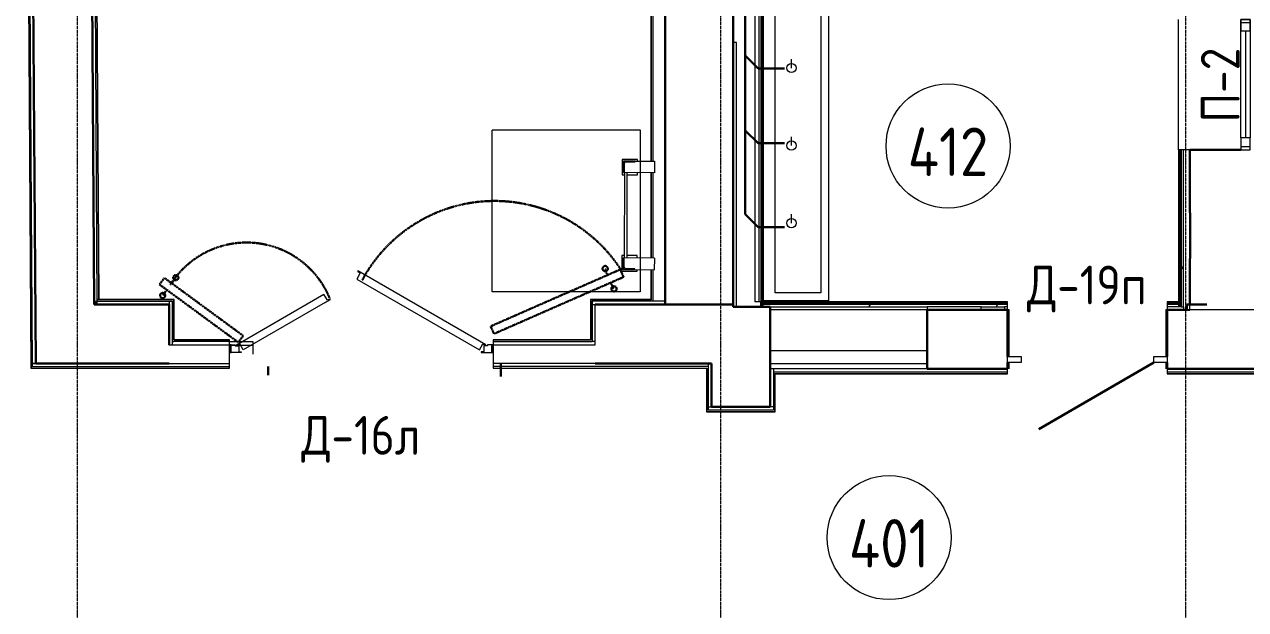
# Model space of a CAD drawing. Header units: millimetres. Extents: x -10178924 to 11692288, y -947381 to 58396.
# Drawn here: x 2657 to 10535, y -362268 to -358496 of the extents above; entities that cross this region are included whole.
import ezdxf

# ---------------------------------------------------------------- set-up
doc = ezdxf.new("R2010")
doc.units = ezdxf.units.MM
for name, pattern in [('ADSK_Линия сетки', [25, 20, -2.5, 0, -2.5]), ('ADSK_Штрих_ш3 п1_5', [4.5, 3, -1.5]), ('ADSK_Штриховая_ш3 п1_5', [4.5, 3, -1.5])]:
    doc.linetypes.add(name, pattern=pattern)
for name, color, linetype, lineweight in [('!К1', 32, 'Continuous', 30), ('_ Окна', 7, 'Continuous', 9), ('Аннотация', 7, 'Continuous', 18), ('Двери', 7, 'Continuous', 9), ('Марки дверей', 7, 'Continuous', 20), ('Марки окон', 7, 'Continuous', 20), ('Оборудование', 7, 'Continuous', 18), ('Окна', 7, 'Continuous', 9), ('Оси', 253, 'Continuous', 9), ('Перекрытие', 7, 'Continuous', 18), ('Сантехника', 7, 'Continuous', 18), ('Стены внутренние', 7, 'Continuous', 18), ('Стены несущие', 7, 'Continuous', 30), ('Стены отделка', 7, 'Continuous', 30), ('Стены перегородки', 7, 'Continuous', 30), ('Стены штриховка', 7, 'Continuous', 9), ('ШТРИХОВКА', 252, 'Continuous', 15)]:
    doc.layers.add(name, color=color, linetype=linetype, lineweight=lineweight)
doc.layers.add('Линии', color=7, linetype='Continuous', lineweight=9, true_color=0x00a600)
doc.styles.add('GOST Common', font='GOST_Common.ttf', dxfattribs={"width": 0.9, "height": 350})
doc.styles.add('GOST Common_2', font='GOST_Common.ttf', dxfattribs={"width": 0.9, "height": 250})
pattern_1 = [(0, (-6e-11, -248271.14), (406.4, 101.6), [33.528, -271.272, 33.528, -271.272, -1625.6]), (0, (-6e-11, -248271.14), (406.4, 101.6), [-609.6, 33.528, -576.072, 33.528, -271.272, -711.2]), (0, (-6e-11, -248271.14), (406.4, 101.6), [-1524, 33.528, -169.672, 33.528, -474.472]), (120, (152.4, -248220.34), (-291.1882, 301.15272), [33.528, -271.272, 33.528, -271.272, -1625.6]), (120, (152.4, -248220.34), (-291.1882, 301.15272), [-609.6, 33.528, -576.072, 33.528, -271.272, -711.2]), (120, (152.4, -248220.34), (-291.1882, 301.15272), [-1524, 33.528, -169.672, 33.528, -474.472]), (240, (203.2, -248017.14), (-115.2118, -402.75272), [33.528, -271.272, 33.528, -271.272, -1625.6]), (240, (203.2, -248017.14), (-115.2118, -402.75272), [-609.6, 33.528, -576.072, 33.528, -271.272, -711.2]), (240, (203.2, -248017.14), (-115.2118, -402.75272), [-1524, 33.528, -169.672, 33.528, -474.472])]

# ---------------------------------------------------------------- blocks, each defined once
blk = doc.blocks.new('dver-dpo-230 _1_ - 1700х2300Н ост алюм EIWS30 Д-16л-3687090-План 4-го этажа')
at = {"layer": 'Двери'}
for p, q in [((-6.3, 522.6), (-28.8, 483.6)), ((-28.8, 483.6), (761.9, 27.1)), ((-21.3, 536.5), (-23.6, 532.6)), ((-23.6, 532.6), (-6.3, 522.6)), ((804, 60), (-21.3, 536.5)), ((-804, 60), (-241.1, 385)), ((-233.7, 332.1), (-761.9, 27.1)), ((-241.1, 385), (-238.8, 381.1)), ((-218.8, 346.5), (-238.8, 381.1)), ((-233.7, 332.1), (-199, 352.1)), ((-201.5, 356.5), (-218.8, 346.5)), ((-199, 352.1), (-201.5, 356.5)), ((-850, 10), (-850, 60)), ((-850, 60), (-813.8, 60)), ((-840, 60), (-850, 60)), ((-850, 60), (-850, 10)), ((-773.8, 10), (-850, 10)), ((-850, 10), (-840, 10)), ((-840, 10), (-840, 60)), ((-813.8, 60), (-813.8, 54.6)), ((-811.3, 52), (-790, 52)), ((-801.8, 56.1), (-804, 60)), ((-784.4, 66.1), (-801.8, 56.1)), ((-790, 52), (-790, 16.5)), ((-787.5, 14), (-773.8, 14)), ((-761.9, 27.1), (-784.4, 66.1)), ((-773.8, 14), (-773.8, 10)), ((761.9, 27.1), (784.4, 66.1)), ((773.8, 14), (773.8, 10)), ((787.5, 14), (773.8, 14)), ((773.8, 10), (850, 10)), ((784.4, 66.1), (801.7, 56.1)), ((790, 52), (790, 16.5)), ((811.3, 52), (790, 52)), ((801.7, 56.1), (804, 60)), ((813.8, 60), (813.8, 54.6)), ((850, 60), (813.8, 60)), ((850, 60), (840, 60)), ((840, 60), (840, 10)), ((840, 10), (850, 10)), ((850, 10), (850, 60)), ((850, 10), (850, 60))]:
    blk.add_line(p, q, dxfattribs=at)
for centre, radius, start, end in [((-811.3, 54.6), 2.52, 180, 270), ((-787.5, 16.5), 2.5, 180, 270), ((787.5, 16.5), 2.5, 270, 360), ((811.3, 54.6), 2.52, 270, 0)]:
    blk.add_arc(centre, radius, start, end, dxfattribs=at)
blk = doc.blocks.new('АС_Дверь_Однопольная_Алюминиевая - 1030х2200 алюм ост с мат_плёнкой Д19п-4650632-План 4-го этажа')
at = {"layer": 'Двери'}
for p, q in [((-390, -110), (-303, -110)), ((-390, -150), (-390, -110)), ((-303, -150), (-390, -150)), ((-303, -110), (-303, -150)), ((553, -110), (640, -110)), ((553, -150), (553, -110)), ((640, -150), (553, -150)), ((640, -110), (640, -150))]:
    blk.add_line(p, q, dxfattribs=at)
at = {"layer": 'Двери', "lineweight": 30}
blk.add_line((553, -150), (-188.3, -578), dxfattribs=at)
blk = doc.blocks.new('ADSK_Умывальник с 3 смесителемями - Умывальник-1755934-План 4-го этажа')
at = {"layer": 'Сантехника'}
for p, q in [((-1000, -420), (-1000, 0)), ((-1000, 0), (1000, 0)), ((1000, 0), (1000, -420)), ((-950, -370), (-950, -75)), ((-950, -75), (950, -75)), ((950, -75), (950, -370)), ((-500, -180), (-443, -180)), ((0, -180), (57, -180)), ((500, -180), (557, -180)), ((950, -370), (-950, -370)), ((1000, -420), (-1000, -420))]:
    blk.add_line(p, q, dxfattribs=at)
for centre in [(-500, -180), (0, -180), (500, -180)]:
    blk.add_circle(centre, 30, dxfattribs=at)
blk = doc.blocks.new('Стремянка - серия 1_450_3-7_94 - Стремянка СГ-30 2-1906791-План 4-го этажа')
at = {"layer": 'Оборудование'}
for p, q in [((90, 50), (-10, 50)), ((-10, 50), (-10, -50)), ((0, 40), (75, 40)), ((0, 40), (0, -160)), ((0, 40), (0, -35)), ((75, 40), (0, 40)), ((6, -32), (6, 25)), ((15, 34), (72, 34)), ((75, -160), (75, 40)), ((75, 37), (75, 40)), ((625, 34), (75, 34)), ((75, 16), (625, 16)), ((90, 34), (90, 50)), ((90, -50), (90, 16)), ((610, 50), (610, 34)), ((710, 50), (610, 50)), ((610, 16), (610, -50)), ((625, 40), (700, 40)), ((625, -160), (625, 40)), ((700, 40), (625, 40)), ((625, 40), (625, 37)), ((628, 34), (685, 34)), ((694, 25), (694, -32)), ((700, 40), (700, -160)), ((700, -35), (700, 40)), ((710, -50), (710, 50)), ((-10, -50), (0, -50)), ((0, -35), (3, -35)), ((75, -50), (90, -50)), ((610, -50), (625, -50)), ((697, -35), (700, -35)), ((700, -50), (710, -50)), ((75, -160), (0, -160)), ((700, -160), (625, -160))]:
    blk.add_line(p, q, dxfattribs=at)
for centre, radius, start, end in [((15, 25), 9, 90, 180), ((72, 37), 3, 270, 360), ((628, 37), 3, 180, 270), ((685, 25), 9, 0, 90), ((3, -32), 3, 270, 0), ((697, -32), 3, 180, 270)]:
    blk.add_arc(centre, radius, start, end, dxfattribs=at)
blk = doc.blocks.new('окна_rehau_однопольное_фрамуга_сверху - 800х2240 _нов_ ОК-3_-4264339-План 4-го этажа')
at = {"layer": '_ Окна', "lineweight": 18}
for p, q in [((-420, 75), (-420, 135)), ((-420, 135), (-344, 135)), ((-344, 135), (-344, 75)), ((344, 135), (344, 75)), ((420, 135), (344, 135)), ((420, 75), (420, 135)), ((-344, 75), (-420, 75)), ((344, 75), (420, 75))]:
    blk.add_line(p, q, dxfattribs=at)
at = {"layer": '_ Окна'}
for p, q in [((-400, 75), (-400, 135)), ((-344, 105), (344, 105)), ((400, 75), (400, 135))]:
    blk.add_line(p, q, dxfattribs=at)
at = {"layer": 'Окна'}
for p, q in [((-420, 135), (-420, 75)), ((-344, 135), (-420, 135)), ((-344, 135), (344, 135)), ((420, 135), (344, 135)), ((420, 75), (420, 135)), ((-420, 75), (-344, 75)), ((344, 75), (-344, 75)), ((344, 75), (420, 75))]:
    blk.add_line(p, q, dxfattribs=at)
blk = doc.blocks.new('оси')
at = {"layer": 'Оси', "linetype": 'ADSK_Линия сетки'}
for p, q in [((9500, -2196.5), (9500, 46378)), ((13650, -2196.5), (13650, 23921.3)), ((16650, -2196.5), (16650, 23921.3))]:
    blk.add_line(p, q, dxfattribs=at)
blk = doc.blocks.new('4 этаж')
at = {"layer": 'Стены внутренние', "lineweight": 9}
h = blk.add_hatch(dxfattribs=at)
h.set_pattern_fill('FP_4', color=256, style=0, pattern_type=2)
h.set_pattern_definition(pattern_1)
h.paths.add_polyline_path([(10135, -235622.9), (10135, -234610.1), (10120, -234611.1), (10120, -235622.9)])
h.paths.add_polyline_path([(10120, -233770.1), (10135, -233770.1), (10135, -228875.6), (10120, -228875.6), (10120, -233561)])
h = blk.add_hatch(dxfattribs=at)
h.set_pattern_fill('FP_4', color=256, style=0, pattern_type=2)
h.set_pattern_definition(pattern_1)
h.paths.add_polyline_path([(8980, -235622.9), (8999.6, -235622.9), (8999.6, -235607.9), (7410, -235607.9), (7410, -235622.4), (8830, -235622.9)])
h.paths.add_polyline_path([(10102, -235622.9), (10102, -235607.9), (10029.6, -235607.9), (10029.6, -235622.9)])
at = {"layer": 'Линии', "color": 7, "linetype": 'ADSK_Штрих_ш3 п1_5'}
for p, q in [((5674.6, -234481.1), (6629.6, -234481.1)), ((5674.6, -235526.1), (5674.6, -234481.1)), ((6629.6, -234481.1), (6629.6, -235526.1)), ((6629.6, -235526.1), (5674.6, -235526.1))]:
    blk.add_line(p, q, dxfattribs=at)
at = {"layer": 'Линии', "color": 7, "linetype": 'ADSK_Штриховая_ш3 п1_5', "lineweight": 30}
for p, q in [((5664.9, -235748.3), (6500.6, -235382.3)), ((6416.8, -235419.6), (6403.6, -235376.6)), ((6500.6, -235382.3), (6522.5, -235430.6)), ((3559.9, -235436.5), (3528.5, -235479.2)), ((4068.5, -235809.7), (3559.9, -235436.5)), ((3607, -235471.1), (3633.6, -235434.8)), ((6522.5, -235430.6), (5686.1, -235796.9)), ((6437.9, -235467.7), (6460.5, -235506.6)), ((3528.5, -235479.2), (4036.5, -235852)), ((3575.6, -235513.8), (3549, -235550.1)), ((5686.1, -235796.9), (5664.9, -235748.3)), ((4036.5, -235852), (4068.5, -235809.7)), ((4229.9, -236007.4), (4229.9, -236062.9)), ((5729.9, -235992.9), (5729.9, -236072.9))]:
    blk.add_line(p, q, dxfattribs=at)
at = {"layer": 'Линии', "color": 7}
for centre in [(8615.4, -234586.6), (8235.6, -237110.6)]:
    blk.add_circle(centre, 400, dxfattribs=at)
at = {"layer": 'Линии', "color": 7, "linetype": 'ADSK_Штриховая_ш3 п1_5', "lineweight": 30}
for centre in [(6403.6, -235376.6), (3633.6, -235434.8), (3549, -235550.1), (6460.5, -235506.6)]:
    blk.add_circle(centre, 17, dxfattribs=at)
for centre, radius, start, end in [((5690.5, -235910.6), 970.1, 33.07996, 151.71677), ((4090, -235788.6), 580, 22.76818, 148.02096)]:
    blk.add_arc(centre, radius, start, end, dxfattribs=at)
at = {"layer": 'Перекрытие'}
for p, q in [((8481.1, -235642.9), (7468.5, -235642.9)), ((9010, -235642.9), (8999.6, -235642.9)), ((9010, -235942.9), (9010, -235642.9)), ((10020, -235642.9), (10020, -235942.9)), ((10029.6, -235642.9), (10020, -235642.9)), ((3980, -235847.4), (4130, -235847.4)), ((4130, -235847.4), (4130, -235927.4)), ((4130, -235873.1), (3990, -235873.1)), ((9010, -236022.9), (9010, -235982.9)), ((10020, -235982.9), (10020, -236022.9))]:
    blk.add_line(p, q, dxfattribs=at)
at = {"layer": 'Стены внутренние'}
for p, q in [((10102, -234610.1), (10102, -233770.1)), ((7407, -235613.5), (7407, -235589.9)), ((7410, -235613.5), (7407, -235613.5))]:
    blk.add_line(p, q, dxfattribs=at)
at = {"layer": 'Стены внутренние', "color": 8, "true_color": 0x7f7f7f}
for p, q in [((3591.2, -235867.4), (3591.2, -235872.9)), ((3591.2, -235985.3), (3591.2, -235987.4))]:
    blk.add_line(p, q, dxfattribs=at)
at = {"layer": 'Стены несущие'}
for p, q in [((2680, -228283.4), (2729.7, -235987.4)), ((3107.3, -235607.4), (3060, -228283.4)), ((6790, -228248.6), (6790, -235607.4)), ((7230, -235622.4), (7230, -228248.6)), ((10175, -234610.1), (10175, -235017.6)), ((10505, -234610.1), (10175, -234610.1)), ((10176.5, -235017.6), (10175, -235607.6)), ((10175, -235017.6), (10176.5, -235017.6)), ((3591.2, -235607.4), (3107.3, -235607.4)), ((3591.2, -235867.4), (3591.2, -235607.4)), ((6339.6, -235607.4), (7230, -235607.4)), ((7468.5, -235622.4), (7230, -235622.4)), ((7468.5, -236267.4), (7468.5, -235622.4)), ((10156.6, -235607.9), (10156.6, -235642.9)), ((10286, -235607.9), (10156.6, -235607.9)), ((10175, -235607.6), (10286, -235607.9)), ((8999.6, -235642.9), (8481.1, -235642.9)), ((8481.1, -235642.9), (8481.1, -236022.9)), ((8999.6, -235942.9), (8999.6, -235642.9)), ((10156.6, -235642.9), (10029.6, -235642.9)), ((10029.6, -235642.9), (10029.6, -235942.9)), ((2729.7, -235987.4), (3591.2, -235987.4)), ((6339.6, -235987.4), (7088.5, -235987.4)), ((7088.5, -235987.4), (7088.5, -236267.4)), ((8999.6, -236022.9), (8481.1, -236022.9)), ((8999.6, -236022.9), (8999.6, -235982.9)), ((10029.6, -235982.9), (10029.6, -236022.9)), ((10596.6, -236022.9), (10029.6, -236022.9)), ((7088.5, -236267.4), (7468.5, -236267.4))]:
    blk.add_line(p, q, dxfattribs=at)
at = {"layer": 'Стены отделка', "lineweight": 9}
for p, q in [((3060, -228283.4), (3107.3, -235607.4)), ((3127.3, -235607.2), (3080, -228283.3)), ((2709.9, -236007.4), (2660.4, -228363.4)), ((2729.7, -235987.4), (2680.4, -228363.4)), ((3139.1, -235575.4), (3092.4, -228340.5)), ((6698, -228340.5), (6698, -234683.4)), ((6710, -228328.5), (6710, -234683.5)), ((2657, -229689.1), (2697.9, -236017.4)), ((7370, -233546), (7370, -235589.9)), ((7410, -235622.9), (7410, -233546)), ((7422, -235613.5), (7422, -233552)), ((7250, -233918.6), (7230, -233918.6)), ((7250, -235622.4), (7250, -233918.6)), ((10102, -234610.1), (10102, -235622.9)), ((10175, -234610.1), (10102, -234610.1)), ((10135, -234611.1), (10135, -234610.1)), ((6698, -234758.4), (6698, -235308.4)), ((6710, -234758.5), (6710, -235308.5)), ((10175, -235643.6), (10175, -235017.6)), ((6698, -235383.4), (6698, -235575.4)), ((6710, -235383.5), (6710, -235587.4)), ((3107.3, -235607.4), (3127.3, -235607.2)), ((3117.3, -235587.4), (3117.3, -235607.4)), ((3117.3, -235587.4), (3611.2, -235587.4)), ((3621.2, -235575.4), (3139.1, -235575.4)), ((3591.2, -235587.4), (3591.2, -235607.4)), ((3611.2, -235867.4), (3611.2, -235587.4)), ((3623.2, -235835.4), (3623.2, -235577.4)), ((6308, -235577.4), (6308, -235835.4)), ((6698, -235575.4), (6310, -235575.4)), ((6320, -235587.4), (6320, -235847.4)), ((6790, -235587.4), (6320, -235587.4)), ((6320, -235607.4), (6339.6, -235607.4)), ((6340, -235867.4), (6340, -235607.4)), ((8999.6, -235589.9), (7370, -235589.9)), ((7410, -235613.5), (7422, -235613.5)), ((7410, -235622.9), (8481.1, -235622.9)), ((8481.1, -235622.9), (8481.1, -235642.9)), ((8830, -235642.9), (8830, -235622.9)), ((8830, -235622.9), (8980, -235622.9)), ((8980, -235622.9), (8980, -235642.9)), ((8999.6, -235642.9), (8999.6, -235589.9)), ((10029.6, -235589.9), (10029.6, -235642.9)), ((10120, -235589.9), (10029.6, -235589.9)), ((10120, -235622.9), (10135, -235622.9)), ((10135, -235622.9), (10135, -235643.6)), ((10135, -235643.6), (10175, -235643.6)), ((3611.2, -235847.4), (3621.2, -235847.4)), ((3980, -235835.4), (3623.2, -235835.4)), ((3980, -235867.4), (3980, -235835.4)), ((6308, -235835.4), (5680, -235835.4)), ((5680, -235835.4), (5680, -235867.4)), ((5680, -235847.4), (5830, -235847.4)), ((5680, -235867.4), (5680, -235867.4)), ((6340, -235847.4), (6320, -235847.4)), ((2729.7, -235987.4), (2700, -235987.4)), ((2700, -235987.4), (2700, -236007.4)), ((2700, -236007.4), (2709.9, -236007.4)), ((2700, -236019.4), (3980, -236019.4)), ((2709.7, -235987.5), (2729.7, -235987.4)), ((3980, -236019.4), (3980, -235987.4)), ((5680, -235987.4), (5680, -236019.4)), ((5830, -236007.4), (5680, -236007.4)), ((5680, -236019.4), (7056.5, -236019.4)), ((7068.5, -236007.4), (7056.5, -236007.4)), ((7056.5, -236019.4), (7056.5, -236297.4)), ((7068.5, -235987.4), (7068.5, -236287.4)), ((7488.5, -236022.4), (7468.5, -236022.4)), ((7488.5, -236022.4), (7488.5, -236287.4)), ((8481.1, -236022.9), (7488.5, -236022.9)), ((8999.6, -236054.9), (8999.6, -236022.9)), ((10029.6, -236022.9), (10029.6, -236054.9)), ((7500.5, -236054.9), (8999.6, -236054.9)), ((7500.5, -236297.4), (7500.5, -236054.9)), ((10029.6, -236054.9), (10626.6, -236054.9)), ((7056.5, -236299.4), (7498.5, -236299.4)), ((7068.5, -236267.4), (7088.5, -236267.4)), ((7068.5, -236287.4), (7488.5, -236287.4)), ((7488.5, -236267.4), (7468.5, -236267.4))]:
    blk.add_line(p, q, dxfattribs=at)
at = {"layer": 'Стены перегородки', "lineweight": 18}
for p, q in [((3591.2, -235867.4), (3980, -235867.4)), ((3980, -235987.4), (3980, -235867.4)), ((5680, -235867.4), (6340, -235867.4)), ((5680, -235867.4), (5680, -235987.4)), ((8481.1, -235907.4), (7468.5, -235907.4)), ((3591.2, -235987.4), (3980, -235987.4)), ((6339.6, -235987.4), (5680, -235987.4)), ((7468.5, -235987.4), (8481.1, -235987.4))]:
    blk.add_line(p, q, dxfattribs=at)
at = {"layer": 'Стены штриховка'}
for p, q in [((3137.1, -235575.4), (3090.4, -228338.5)), ((6700, -228338.5), (6700, -234683.4)), ((2659, -229687.1), (2700, -236019.4)), ((7397, -235589.9), (7397, -233533)), ((7416, -235613.5), (7416, -233552)), ((10111, -234610.1), (10111, -235622.9)), ((10120, -234610.1), (10120, -235622.9)), ((10135, -235622.9), (10135, -234611.1)), ((6700, -234758.4), (6700, -235308.4)), ((6700, -235383.4), (6700, -235577.4)), ((3137.1, -235575.4), (3127.1, -235575.4)), ((3623.2, -235577.4), (3127.1, -235577.4)), ((3621.2, -235837.4), (3621.2, -235575.4)), ((3623.2, -235575.4), (3621.2, -235575.4)), ((3623.2, -235577.4), (3623.2, -235575.4)), ((6310, -235575.4), (6308, -235575.4)), ((6308, -235575.4), (6308, -235577.4)), ((6700, -235577.4), (6308, -235577.4)), ((6310, -235575.4), (6310, -235837.4)), ((8999.6, -235598.9), (7410, -235598.9)), ((8999.6, -235607.9), (7410, -235607.9)), ((8830, -235622.9), (8481.1, -235622.9)), ((8999.6, -235622.9), (8980, -235622.9)), ((10120, -235598.9), (10029.6, -235598.9)), ((10120, -235607.9), (10029.6, -235607.9)), ((10120, -235622.9), (10029.6, -235622.9)), ((10596.6, -235642.9), (10156.6, -235642.9)), ((3980, -235837.4), (3621.2, -235837.4)), ((3980, -235847.4), (3621.2, -235847.4)), ((6310, -235837.4), (5680, -235837.4)), ((5830, -235847.4), (6320, -235847.4)), ((2697.9, -236017.4), (3980, -236017.4)), ((2697.9, -236017.4), (2698, -236019.4)), ((2698, -236019.4), (2700, -236019.4)), ((2709.9, -236007.4), (3980, -236007.4)), ((5680, -236017.4), (7058.5, -236017.4)), ((7056.5, -236007.4), (5830, -236007.4)), ((7058.5, -236017.4), (7058.5, -236299.4)), ((7488.5, -236042.9), (8999.6, -236042.9)), ((7498.5, -236052.9), (8999.6, -236052.9)), ((7498.5, -236299.4), (7498.5, -236052.9)), ((10029.6, -236042.9), (10616.6, -236042.9)), ((10029.6, -236052.9), (10628.6, -236052.9)), ((7056.5, -236297.4), (7500.5, -236297.4)), ((7056.5, -236297.4), (7056.5, -236299.4)), ((7498.5, -236299.4), (7500.5, -236299.4)), ((7500.5, -236299.4), (7500.5, -236297.4))]:
    blk.add_line(p, q, dxfattribs=at)
at = {"color": 253}
blk.add_blockref('оси', (-6500.4, -248276.1), dxfattribs=at)
at = {"layer": 'Двери'}
for name, p in [('dver-dpo-230 _1_ - 1700х2300Н ост алюм EIWS30 Д-16л-3687090-План 4-го этажа', (4830, -235927.4)), ('АС_Дверь_Однопольная_Алюминиевая - 1030х2200 алюм ост с мат_плёнкой Д19п-4650632-План 4-го этажа', (9389.6, -235832.9))]:
    blk.add_blockref(name, p, dxfattribs=at)
at = {"layer": 'Оборудование', "rotation": 89.84916251675088}
blk.add_blockref('Стремянка - серия 1_450_3-7_94 - Стремянка СГ-30 2-1906791-План 4-го этажа', (6560.6, -235383.1), dxfattribs=at)
at = {"layer": 'Окна', "rotation": 270}
blk.add_blockref('окна_rehau_однопольное_фрамуга_сверху - 800х2240 _нов_ ОК-3_-4264339-План 4-го этажа', (10430, -234190.1), dxfattribs=at)
at = {"layer": 'Сантехника', "rotation": 90}
blk.add_blockref('ADSK_Умывальник с 3 смесителемями - Умывальник-1755934-План 4-го этажа', (7425, -234583.5), dxfattribs=at)
at = {"layer": 'Аннотация', "lineweight": 9, "char_height": 312.5, "width": 520.211, "attachment_point": 5, "line_spacing_factor": 1.022766, "style": 'GOST Common'}
for s, insert in [('412', (8615.4, -234623.6)), ('401', (8235.6, -237147.6))]:
    blk.add_mtext(s, dxfattribs=dict(at, insert=insert))
at = {"layer": 'Марки дверей', "lineweight": 9, "char_height": 250, "width": 803.7, "attachment_point": 5, "line_spacing_factor": 1.022766, "style": 'GOST Common_2'}
for s, insert in [('\\pxqc,t1.8,3.6,5.4,7.2,9,10.8,12.6,14.4,16.2,18,19.8,21.6,23.4,25.2,27,28.8,30.6,32.4,34.2,36,37.8,39.6,41.4,43.2,45,46.8,48.6,50.4,52.2,54,55.8,57.6;{Д-19п}', (9511, -235508)), ('\\pxqc,t1.8,3.6,5.4,7.2,9,10.8,12.6,14.4,16.2,18,19.8,21.6,23.4,25.2,27,28.8,30.6,32.4,34.2,36,37.8,39.6,41.4,43.2,45,46.8,48.6,50.4,52.2,54,55.8,57.6;{Д-16л}', (4826.4, -236477.1))]:
    blk.add_mtext(s, dxfattribs=dict(at, insert=insert))
at = {"layer": 'Марки окон', "lineweight": 9, "insert": (10371.9, -234193.3), "char_height": 250, "width": 505.8, "attachment_point": 5, "rotation": 90, "line_spacing_factor": 1.022766, "style": 'GOST Common_2'}
blk.add_mtext('\\pxqc,t1.8,3.6,5.4,7.2,9,10.8,12.6,14.4,16.2,18,19.8,21.6,23.4,25.2,27,28.8,30.6,32.4,34.2,36,37.8,39.6,41.4,43.2,45,46.8,48.6,50.4,52.2,54,55.8,57.6;{П-2}', dxfattribs=at)

msp = doc.modelspace()

# ---------------------------------------------------------------- linework, layer by layer
at = {"layer": '!К1'}
for points in [[(7307.7, -358159.4), (7307.7, -359719)], [(7307.7, -358695.5), (7391.3, -358779), (7559.5, -358779)], [(7307.7, -359178.8), (7391.3, -359262.4), (7559.5, -359262.4)], [(7307.7, -359719), (7391.3, -359802.6), (7559.5, -359802.6)]]:
    msp.add_lwpolyline(points, dxfattribs=at)

# ---------------------------------------------------------------- block references
at = {"layer": 'ШТРИХОВКА'}
msp.add_blockref('4 этаж', (0, -124693.3), dxfattribs=at)

doc.saveas('drawing.dxf')
